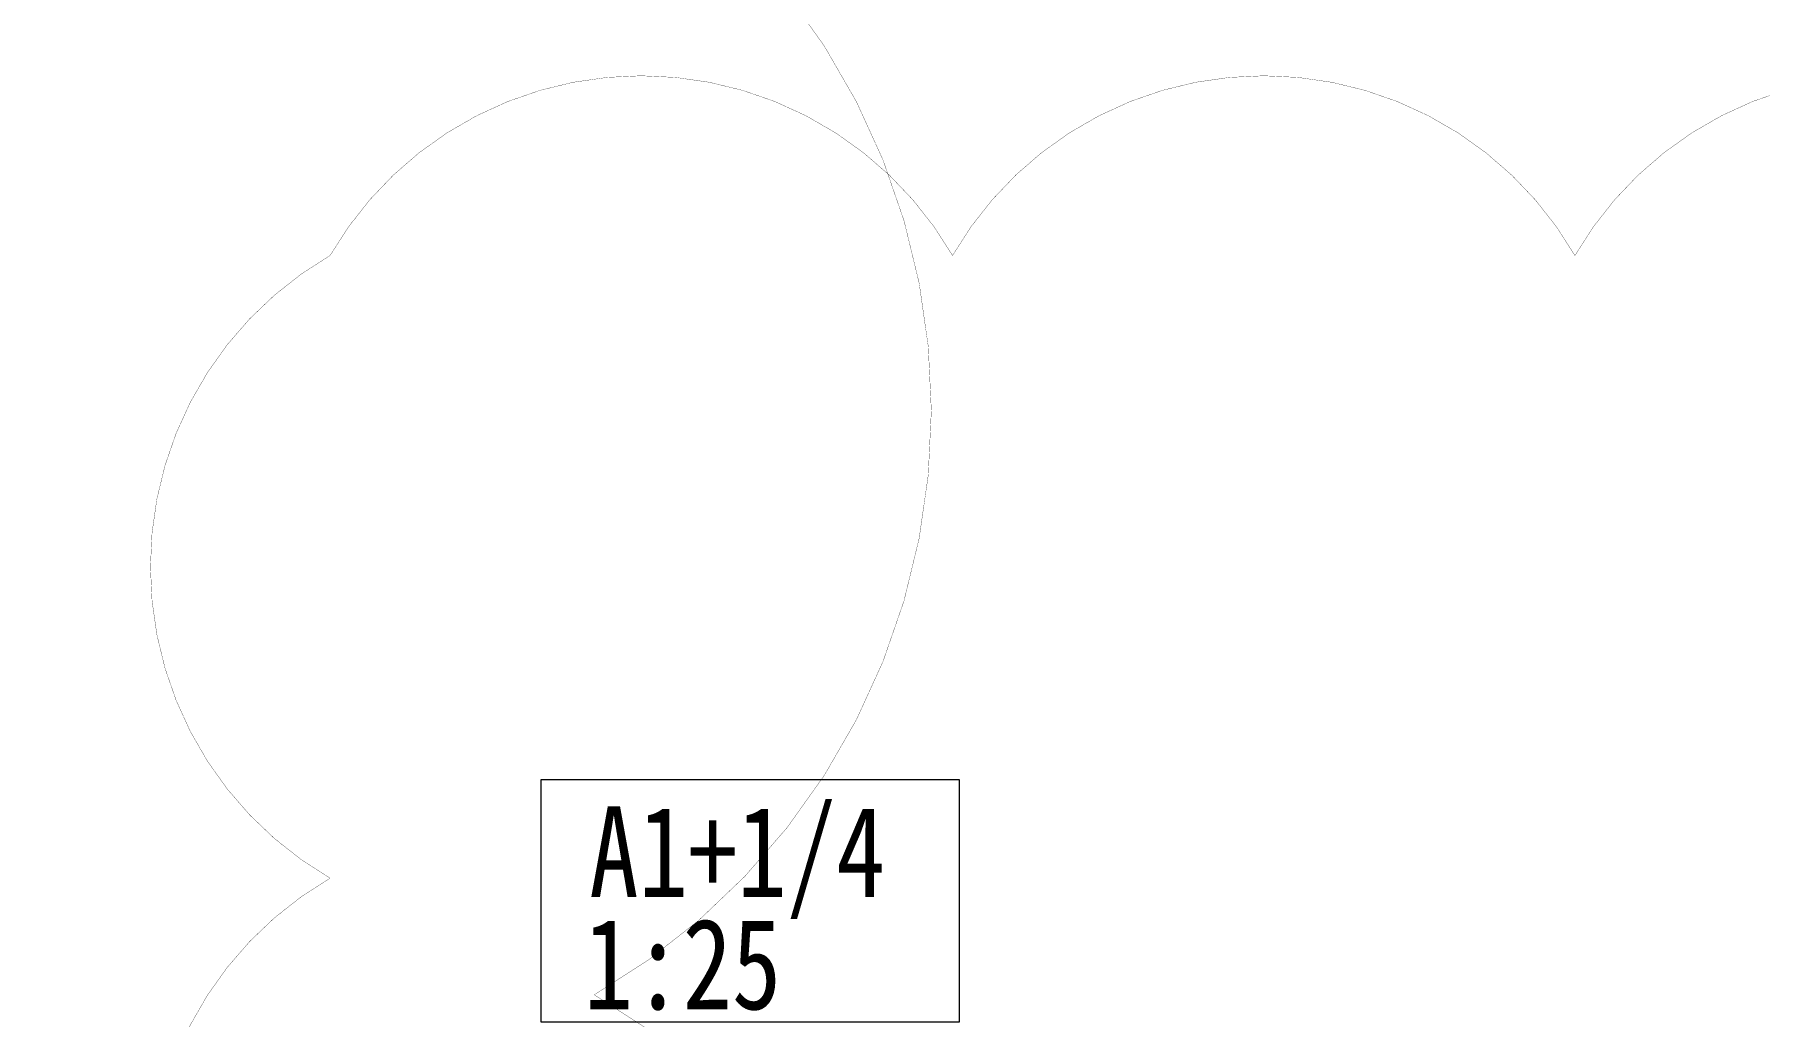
# Model space of a CAD drawing. Extents: x -668857 to 154266, y -275694 to 291306.
# Drawn here: x -39293 to -7293, y 167313 to 185522 of the extents above; entities that cross this region are included whole.
import ezdxf

# ---------------------------------------------------------------- set-up
doc = ezdxf.new("R2010")
doc.units = 0
doc.header["$LTSCALE"] = 1000
doc.layers.add('图框', color=9, linetype='CONTINUOUS', lineweight=18)
doc.layers.add('审图修改', color=2, linetype='CONTINUOUS', plot=False)
doc.styles.add('黑体', font='simhei.ttf')

msp = doc.modelspace()

# ---------------------------------------------------------------- linework, layer by layer
at = {"layer": '图框', "color": 2}
msp.add_lwpolyline([(-22142.99, 167207.06), (-29892.99, 167207.06), (-29892.99, 171707.06), (-22142.99, 171707.06)], close=True, dxfattribs=at)
at = {"layer": '审图修改', "const_width": 5}
for points in [[(-137220.93, 232701.85, -0.57735027), (-115558.65, 232701.85, -0.57735027), (-93896.37, 232701.85, -0.57735027), (-72234.1, 232701.85, -0.57735027), (-50571.82, 232701.85, -0.57735027), (-28909.54, 232701.85, -0.57735027), (-28909.54, 211039.58, -0.57735027), (-28909.54, 189377.3, -0.57735027), (-28909.54, 167715.02, -0.57735027), (-28909.54, 146052.75, -0.57735027), (-28909.54, 124390.47, -0.57735027), (-28909.54, 102728.19, -0.57735027), (-28909.54, 81065.92, -0.57735027), (-28909.54, 59403.64, -0.57735027), (-28909.54, 37741.36, -0.57735027), (-28909.54, 16079.09, -0.57735027)], [(-33809.52, 181423.83, -0.57735027), (-22263.27, 181423.83, -0.57735027), (-10717.01, 181423.83, -0.57735027), (829.24, 181423.83, -0.57735027), (12375.5, 181423.83, -0.57735027), (23921.75, 181423.83, -0.57735027), (35468.01, 181423.83, -0.57735027), (47014.26, 181423.83, -0.57735027), (58560.52, 181423.83, -0.57735027), (70106.77, 181423.83, -0.57735027)], [(70106.77, 123692.55, -0.57735027), (58560.52, 123692.55, -0.57735027), (47014.26, 123692.55, -0.57735027), (35468.01, 123692.55, -0.57735027), (23921.75, 123692.55, -0.57735027), (12375.5, 123692.55, -0.57735027), (829.24, 123692.55, -0.57735027), (-10717.01, 123692.55, -0.57735027), (-22263.27, 123692.55, -0.57735027), (-33809.52, 123692.55, -0.57735027), (-33809.52, 135238.81, -0.57735027), (-33809.52, 146785.06, -0.57735027), (-33809.52, 158331.32, -0.57735027), (-33809.52, 169877.57, -0.57735027), (-33809.52, 181423.83, -0.57735027), (-33809.52, 181423.83, -0.57735027)]]:
    msp.add_lwpolyline(points, format="xyb", dxfattribs=at)

# ---------------------------------------------------------------- texts
at = {"layer": '图框', "color": 2, "style": '黑体', "width": 0.8}
for s, p in [('A1+1/4', (-29002.6, 169527.75)), ('1:25', (-29102.2, 167446.23))]:
    msp.add_text(s, height=1682.363, dxfattribs=at).set_placement(p)

doc.saveas('drawing.dxf')
